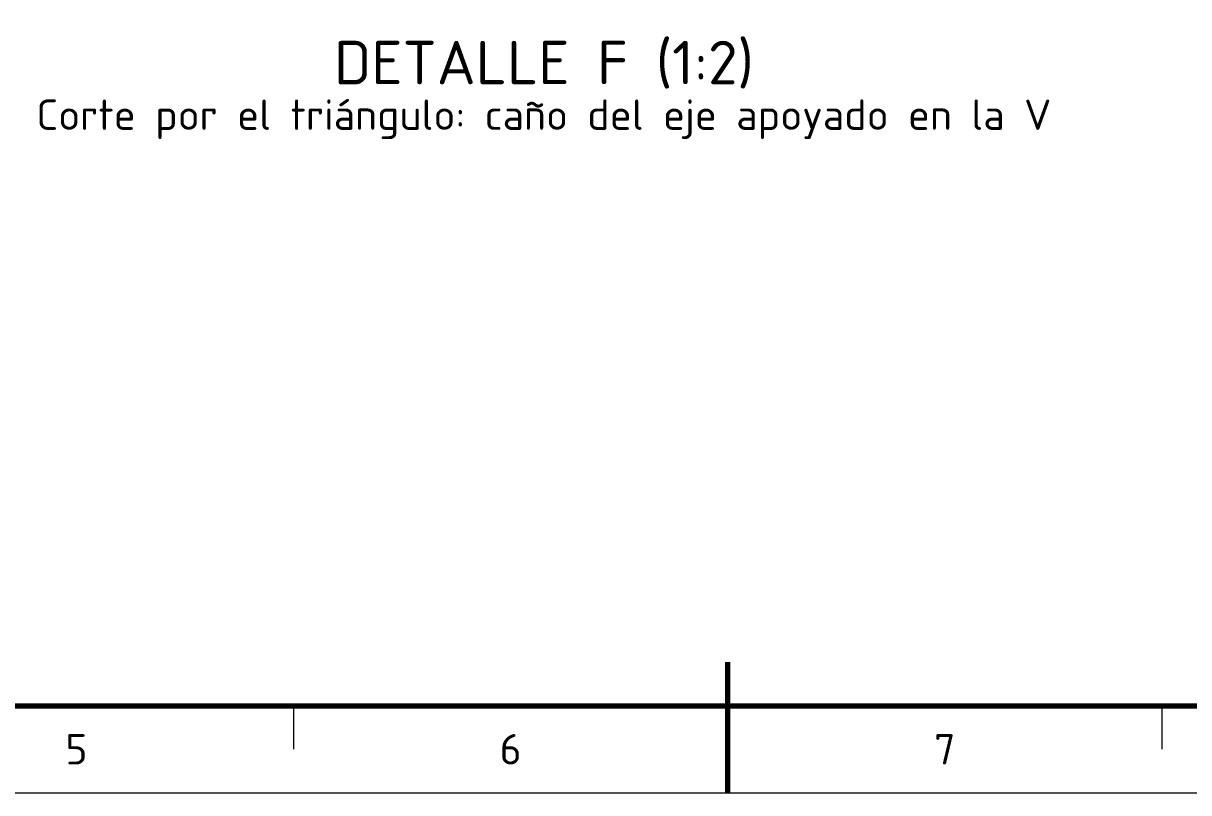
# Model space of a CAD drawing. Header units: millimetres. Extents: x 0 to 2382, y 0 to 420.
# Drawn here: x 869.9 to 1004.1, y 0 to 88.5 of the extents above; entities that cross this region are included whole.
import ezdxf
from ezdxf.enums import TextEntityAlignment as Align

# ---------------------------------------------------------------- set-up
doc = ezdxf.new("R2010")
doc.units = ezdxf.units.MM
for name, color, linetype, lineweight in [('06-TEXTO', 7, 'CONTINUOUS', 25), ('07-RECUADRO', 7, 'CONTINUOUS', 70), ('08-FINA', 5, 'CONTINUOUS', 18)]:
    doc.layers.add(name, color=color, linetype=linetype, lineweight=lineweight)
doc.styles.add('ISO3098', font='isocpeur.ttf')

msp = doc.modelspace()

# ---------------------------------------------------------------- linework, layer by layer
at = {"layer": '07-RECUADRO'}
msp.add_line((951, 0), (951, 15), dxfattribs=at)
msp.add_lwpolyline([(679, 10), (1238, 10), (1238, 410), (679, 410)], close=True, dxfattribs=at)
at = {"layer": '08-FINA'}
for p, q in [((901, 10), (901, 5)), ((1001, 10), (1001, 5))]:
    msp.add_line(p, q, dxfattribs=at)
msp.add_lwpolyline([(654, 0), (1248, 0), (1248, 420), (654, 420)], close=True, dxfattribs=at)

# ---------------------------------------------------------------- texts
at = {"layer": '06-TEXTO', "style": 'ISO3098'}
for s, height, p in [('DETALLE F (1:2)', 5, (929.833, 84)), ('Corte por el triángulo: caño del eje apoyado en la V', 3.5, (929.833, 78)), ('5', 3.5, (876, 5)), ('6', 3.5, (926, 5)), ('7', 3.5, (976, 5))]:
    msp.add_text(s, height=height, dxfattribs=at).set_placement(p, align=Align.MIDDLE_CENTER)

doc.saveas('drawing.dxf')
